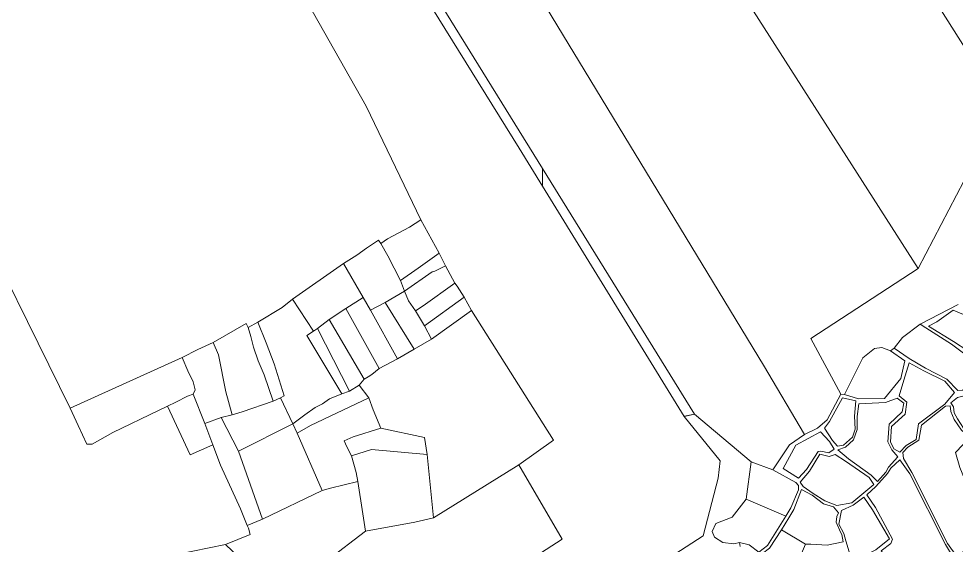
# Model space of a CAD drawing. Header units: metres. Extents: x 542555 to 550520, y 1840485 to 1846995.
# Drawn here: x 547859.2 to 548111.2, y 1841936.8 to 1842078.3 of the extents above; entities that cross this region are included whole.
import ezdxf

# ---------------------------------------------------------------- set-up
doc = ezdxf.new("R2010")
doc.units = ezdxf.units.M
doc.header["$MEASUREMENT"] = 0
doc.layers.add('Level 30', color=7, linetype='Continuous', lineweight=0)

msp = doc.modelspace()

# ---------------------------------------------------------------- linework, layer by layer
at = {"layer": 'Level 30', "color": 7, "linetype": 'Continuous', "lineweight": 0, "flags": 128}
for points in [[(548080.97, 1842197.17), (548095.0839, 1842178.18), (548165.17, 1842083.88), (548123.62, 1842054.52), (548058.5496, 1842157.5045), (548052.79, 1842166.62), (548041.55, 1842183.88), (548050.95, 1842188.68), (548055.01, 1842189.95), (548070.17, 1842193.4), (548080.97, 1842197.17)], [(548041.55, 1842183.88), (548052.79, 1842166.62), (548058.5496, 1842157.5045), (548123.62, 1842054.52), (548100.99, 1842011.15), (548018.1689, 1842140.6082), (548002.98, 1842164.35), (548018.12, 1842170.65), (548041.55, 1842183.88)], [(548002.98, 1842164.35), (548018.1689, 1842140.6082), (548100.99, 1842011.15), (548072.13, 1841992.3), (548080.24, 1841977.38), (548076.48, 1841970.47), (548073.95, 1841968.22), (548070.4, 1841966.51), (548059.44, 1841985.17), (547973.9505, 1842125.9886), (547957.54, 1842153.02), (547973.64, 1842156.34), (547989.73, 1842160.25), (548000, 1842163.43), (548002.98, 1842164.35)], [(548066.44, 1841963.75), (548061.9, 1841957.06), (548056.05, 1841959.19), (548040.85, 1841971.99), (548000, 1842038), (547949.5828, 1842119.5691), (547937.14, 1842139.7), (547934.68, 1842144.5), (547940.64, 1842147.74), (547957.54, 1842153.02), (547973.9505, 1842125.9886), (548059.44, 1841985.17), (548070.4, 1841966.51), (548066.44, 1841963.75)], [(548040.85, 1841971.99), (548038.09, 1841971.41), (548000, 1842033.26), (548000, 1842038), (548040.85, 1841971.99)], [(547967.28, 1842024.23), (547972.26, 1842015.3), (547966.57, 1842011.22), (547961.86, 1842007.94), (547958.47, 1842014.58), (547956.58, 1842017.85), (547958.37, 1842019.14), (547964.25, 1842022.29), (547967.28, 1842024.23)], [(547962.92, 1842005.05), (547957.76, 1842002), (547953.81, 1841999.91), (547951.77, 1842003.33), (547946.5, 1842012.5), (547950.11, 1842014.77), (547952.74, 1842016.59), (547955.88, 1842018.79), (547956.58, 1842017.85), (547958.47, 1842014.58), (547961.86, 1842007.94), (547962.92, 1842005.05)], [(547972.26, 1842015.3), (547973.96, 1842011.86), (547971.07, 1842010.43), (547970.36, 1842010.28), (547962.92, 1842005.05), (547961.86, 1842007.94), (547966.57, 1842011.22), (547972.26, 1842015.3)], [(547951.77, 1842003.33), (547947.13, 1842000.37), (547942.66, 1841997.47), (547939.51, 1841995.06), (547938.45, 1841994.35), (547932.85, 1842002.88), (547946.5, 1842012.5), (547951.77, 1842003.33)], [(547973.96, 1842011.86), (547976.48, 1842007.24), (547967.96, 1842001.13), (547965.85, 1841999.74), (547963.99, 1842002.49), (547962.92, 1842005.05), (547970.36, 1842010.28), (547971.07, 1842010.43), (547973.96, 1842011.86)], [(547978.91, 1842003.46), (547968.32, 1841995.75), (547965.85, 1841999.74), (547967.96, 1842001.13), (547976.48, 1842007.24), (547977.11, 1842006.39), (547978.91, 1842003.46)], [(547936.15, 1841971.81), (547932.89, 1841969.41), (547929.6, 1841976.36), (547930.54, 1841976.94), (547927.86, 1841985.57), (547925.77, 1841991.18), (547923.46, 1841996.69), (547930.05, 1842000.68), (547932.85, 1842002.88), (547938.45, 1841994.35), (547936.64, 1841993.15), (547946.05, 1841977.46), (547942.74, 1841976.1), (547940.87, 1841974.8), (547938.9, 1841973.78), (547936.15, 1841971.81)], [(547953.81, 1841999.91), (547961.02, 1841986.9), (547956.11, 1841984.28), (547947.13, 1842000.37), (547951.77, 1842003.33), (547953.81, 1841999.91)], [(547968.32, 1841995.75), (547970.17, 1841992.15), (547965.47, 1841989.49), (547957.76, 1842002), (547962.92, 1842005.05), (547963.99, 1842002.49), (547965.85, 1841999.74), (547968.32, 1841995.75)], [(547978.91, 1842003.46), (547980.95, 1841999.9), (547970.17, 1841992.15), (547968.32, 1841995.75), (547978.91, 1842003.46)], [(547947.13, 1842000.37), (547956.11, 1841984.28), (547954.1, 1841982.66), (547953.16, 1841981.99), (547952.07, 1841981.41), (547942.66, 1841997.47), (547947.13, 1842000.37)], [(547965.47, 1841989.49), (547961.02, 1841986.9), (547953.81, 1841999.91), (547957.76, 1842002), (547965.47, 1841989.49)], [(547980.95, 1841999.9), (548002.94, 1841965.05), (547993.65, 1841958.37), (547970.75, 1841944.15), (547969.05, 1841961.12), (547968.25, 1841965.68), (547956.55, 1841968.26), (547954.45, 1841973.2), (547953.31, 1841976.35), (547950.7, 1841979.8), (547952.07, 1841981.41), (547953.16, 1841981.99), (547954.1, 1841982.66), (547956.11, 1841984.28), (547961.02, 1841986.9), (547965.47, 1841989.49), (547970.17, 1841992.15), (547980.95, 1841999.9)], [(548128.01, 1841984.95), (548124.59, 1841982.68), (548118.22, 1841986.51), (548110.47, 1841991.52), (548103.8, 1841995.66), (548106.04, 1841996.86), (548110.37, 1841999.97), (548118.7, 1841996.42), (548127.18, 1841989.14), (548128.32, 1841987.36), (548128.01, 1841984.95)], [(547919.3, 1841972.63), (547916.62, 1841971.78), (547914.89, 1841978.01), (547912.93, 1841987.93), (547911.46, 1841991.25), (547920.31, 1841996.37), (547920.88, 1841995.3), (547921.61, 1841992.9), (547922.31, 1841990.05), (547923.62, 1841986.3), (547925.18, 1841982.61), (547927.58, 1841975.48), (547919.3, 1841972.63)], [(547930.54, 1841976.94), (547929.6, 1841976.36), (547927.58, 1841975.48), (547925.18, 1841982.61), (547923.62, 1841986.3), (547922.31, 1841990.05), (547921.61, 1841992.9), (547920.88, 1841995.3), (547923.46, 1841996.69), (547925.77, 1841991.18), (547927.86, 1841985.57), (547930.54, 1841976.94)], [(547952.07, 1841981.41), (547950.7, 1841979.8), (547948.17, 1841978.19), (547939.51, 1841995.06), (547942.66, 1841997.47), (547952.07, 1841981.41)], [(548117, 1841985.54), (548115.21, 1841983.37), (548114.75, 1841982.48), (548112.99, 1841978.46), (548111.67, 1841978.38), (548108.65, 1841981.42), (548102.96, 1841984.38), (548098.57, 1841986.97), (548094.54, 1841989.78), (548096.74, 1841992.62), (548101.5, 1841996.18), (548103, 1841995.18), (548109.9, 1841990.8), (548117, 1841985.54)], [(547948.17, 1841978.19), (547946.05, 1841977.46), (547936.64, 1841993.15), (547938.45, 1841994.35), (547939.51, 1841995.06), (547948.17, 1841978.19)], [(547916.62, 1841971.78), (547913.64, 1841971.08), (547909.26, 1841969.46), (547906.13, 1841977.33), (547906.62, 1841978.53), (547906.1, 1841980.73), (547904.69, 1841983.68), (547903.19, 1841987.27), (547907.32, 1841989.42), (547911.46, 1841991.25), (547912.93, 1841987.93), (547914.89, 1841978.01), (547916.62, 1841971.78)], [(548093.56, 1841989.05), (548097.38, 1841986.37), (548096.3, 1841981.55), (548091.96, 1841976.18), (548084.95, 1841976.12), (548081.18, 1841977.31), (548086.12, 1841987.16), (548089.21, 1841989.62), (548091.26, 1841989.92), (548093.56, 1841989.05)], [(547906.62, 1841978.53), (547906.13, 1841977.33), (547904.55, 1841976.87), (547901.43, 1841975.19), (547899.25, 1841974.16), (547896.82, 1841973.02), (547884.54, 1841967.09), (547878.98, 1841963.94), (547877.57, 1841963.9), (547875.17, 1841968.91), (547873.07, 1841973.57), (547903.19, 1841987.27), (547904.69, 1841983.68), (547906.1, 1841980.73), (547906.62, 1841978.53)], [(548101.1, 1841969.41), (548100.44, 1841965.23), (548097.75, 1841963.6), (548096.02, 1841961.81), (548094.45, 1841962.69), (548093.55, 1841964.56), (548093.79, 1841968.7), (548097.46, 1841971.96), (548097.92, 1841975.2), (548095.89, 1841976.89), (548097.14, 1841981.18), (548098.57, 1841985.79), (548102.51, 1841983.68), (548108.16, 1841980.9), (548110.73, 1841977.81), (548108.15, 1841974.68), (548101.1, 1841969.41)], [(547950.7, 1841979.8), (547953.31, 1841976.35), (547937.64, 1841968.99), (547934.02, 1841966.86), (547932.89, 1841969.41), (547936.15, 1841971.81), (547938.9, 1841973.78), (547940.87, 1841974.8), (547942.74, 1841976.1), (547946.05, 1841977.46), (547948.17, 1841978.19), (547950.7, 1841979.8)], [(547909.26, 1841969.46), (547911.36, 1841963.78), (547905.27, 1841961.1), (547899.25, 1841974.16), (547901.43, 1841975.19), (547904.55, 1841976.87), (547906.13, 1841977.33), (547909.26, 1841969.46)], [(547932.89, 1841969.41), (547918.31, 1841962.07), (547913.64, 1841971.08), (547916.62, 1841971.78), (547919.3, 1841972.63), (547927.58, 1841975.48), (547929.6, 1841976.36), (547932.89, 1841969.41)], [(547947.37, 1841963.26), (547948.69, 1841960.82), (547949.88, 1841956.35), (547950.41, 1841953.9), (547943, 1841952.1), (547940.76, 1841951.48), (547934.02, 1841966.86), (547937.64, 1841968.99), (547953.31, 1841976.35), (547954.45, 1841973.2), (547956.55, 1841968.26), (547949.13, 1841965.87), (547946.68, 1841964.82), (547947.37, 1841963.26)], [(548084.27, 1841975.56), (548083.91, 1841971.42), (548084.09, 1841967.99), (548083.36, 1841965.8), (548080.9, 1841963.7), (548079.28, 1841963.43), (548078, 1841964.92), (548075.84, 1841968.2), (548077.11, 1841970.06), (548080.64, 1841976.4), (548084.27, 1841975.56)], [(548096.7, 1841972.59), (548093.23, 1841969.28), (548092.84, 1841964.53), (548093.87, 1841962.41), (548095.48, 1841960.51), (548093.03, 1841957.79), (548092.29, 1841956.42), (548090.02, 1841953.87), (548088.33, 1841955.63), (548082.26, 1841960), (548079.35, 1841962.38), (548081.41, 1841963.16), (548083.64, 1841965.11), (548084.63, 1841967.86), (548084.58, 1841971.36), (548085.02, 1841974.81), (548092.19, 1841975.12), (548095.37, 1841976.27), (548097.11, 1841974.98), (548096.7, 1841972.59)], [(548117.96, 1841976.17), (548120.7, 1841975.44), (548120.36, 1841971.2), (548118.49, 1841968.84), (548117.59, 1841967.58), (548115.87, 1841966.04), (548113.19, 1841968.24), (548111.59, 1841970.77), (548110.64, 1841972.37), (548110.45, 1841973.95), (548109.77, 1841975.05), (548111.59, 1841976.47), (548113.35, 1841976.97), (548117.96, 1841976.17)], [(548115.36, 1841936.67), (548111.39, 1841933.73), (548108.87, 1841937.27), (548099.32, 1841956.28), (548097, 1841960.05), (548096.9, 1841961.66), (548098.19, 1841963.12), (548101.15, 1841965.03), (548101.9, 1841969.04), (548108.31, 1841974.13), (548109.56, 1841974.22), (548109.75, 1841972.68), (548110.7, 1841970.59), (548112.65, 1841967.7), (548114.85, 1841965.7), (548111.04, 1841961.65), (548112.17, 1841957.7), (548114.67, 1841951.6), (548116.21, 1841948.98), (548117.45, 1841945.95), (548120.2, 1841940.5), (548115.36, 1841936.67)], [(547924.73, 1841943.79), (547920.6, 1841942.08), (547918.86, 1841946.59), (547913.45, 1841958.27), (547911.36, 1841963.78), (547909.26, 1841969.46), (547913.64, 1841971.08), (547918.31, 1841962.07), (547924.73, 1841943.79)], [(547940.76, 1841951.48), (547924.73, 1841943.79), (547918.31, 1841962.07), (547932.89, 1841969.41), (547934.02, 1841966.86), (547940.76, 1841951.48)], [(547954.07, 1841962.54), (547948.69, 1841960.82), (547947.37, 1841963.26), (547946.68, 1841964.82), (547949.13, 1841965.87), (547956.55, 1841968.26), (547968.25, 1841965.68), (547969.05, 1841961.12), (547954.07, 1841962.54)], [(548078.36, 1841962.63), (548076.93, 1841961.58), (548074.85, 1841962.03), (548074.07, 1841961.99), (548071, 1841957.16), (548068.85, 1841954.76), (548064.7, 1841957.4), (548068.08, 1841963.65), (548074.73, 1841967.28), (548077.16, 1841964.66), (548078.36, 1841962.63)], [(547969.05, 1841961.12), (547970.75, 1841944.15), (547965.7, 1841942.96), (547952.42, 1841940.52), (547951.68, 1841945.2), (547950.41, 1841953.9), (547949.88, 1841956.35), (547948.69, 1841960.82), (547954.07, 1841962.54), (547969.05, 1841961.12)], [(548087.78, 1841954.97), (548089.08, 1841953.1), (548083.18, 1841948.12), (548079.09, 1841947.46), (548075.9, 1841948.67), (548072.78, 1841950.64), (548070.1, 1841952.57), (548069.28, 1841953.68), (548071.74, 1841956.71), (548074.58, 1841961.26), (548077.04, 1841960.66), (548078.64, 1841961.14), (548081.47, 1841959.36), (548087.78, 1841954.97)], [(548061.9, 1841957.06), (548068.08, 1841953.66), (548068.83, 1841952.82), (548068.78, 1841951.68), (548066.8, 1841946.82), (548065.43, 1841944.55), (548054.76, 1841949.16), (548056.05, 1841959.19), (548061.9, 1841957.06)], [(548107.11, 1841928.63), (548104.1, 1841923.69), (548101.44, 1841925.34), (548101.66, 1841926.17), (548099.38, 1841927.08), (548094.18, 1841931.34), (548091.06, 1841935.26), (548093.6, 1841937.26), (548094.04, 1841938.42), (548089.48, 1841946.89), (548087.23, 1841950.34), (548089.6, 1841952.54), (548092.75, 1841956.03), (548093.66, 1841957.46), (548096.09, 1841959.75), (548098.76, 1841955.93), (548108.29, 1841936.92), (548110.51, 1841933.35), (548107.11, 1841928.63)], [(547952.42, 1841940.52), (547931.84, 1841924.8), (547928.52, 1841923.99), (547914.82, 1841936.92), (547921.43, 1841939.64), (547921, 1841941.33), (547920.6, 1841942.08), (547924.73, 1841943.79), (547940.76, 1841951.48), (547943, 1841952.1), (547950.41, 1841953.9), (547951.68, 1841945.2), (547952.42, 1841940.52)], [(548079.13, 1841944.48), (548078.9, 1841942.93), (548080.12, 1841940.29), (548080.46, 1841939.63), (548080.78, 1841937.69), (548076.54, 1841936.79), (548072.14, 1841937.04), (548070.73, 1841937.03), (548064.24, 1841940.94), (548066.24, 1841944.15), (548067.57, 1841946.34), (548069.6, 1841951.77), (548072.52, 1841950.22), (548075.54, 1841947.9), (548078.2, 1841947.12), (548079.61, 1841945.44), (548079.13, 1841944.48)], [(548054.76, 1841949.16), (548065.43, 1841944.55), (548060.45, 1841936.66), (548058.14, 1841934.93), (548055.6, 1841936.88), (548052.98, 1841937.46), (548051.44, 1841937.13), (548048.47, 1841937.46), (548046.21, 1841938.91), (548045.65, 1841940.42), (548046.56, 1841942.6), (548050.97, 1841944.33), (548054.76, 1841949.16)], [(548093.25, 1841938.47), (548089.56, 1841935.5), (548087.79, 1841934.63), (548084.12, 1841932.28), (548082.95, 1841933.24), (548081.53, 1841937.94), (548080.97, 1841939.91), (548079.63, 1841942.45), (548080.34, 1841946.11), (548083.48, 1841947.51), (548086.4, 1841949.68), (548088.67, 1841946.31), (548093.25, 1841938.47)], [(548064.24, 1841940.94), (548070.73, 1841937.03), (548068.88, 1841932.87), (548064.89, 1841929.61), (548062.78, 1841931.29), (548060.74, 1841933.15), (548059.15, 1841934.5), (548060.99, 1841935.99), (548064.24, 1841940.94)]]:
    msp.add_lwpolyline(points, close=True, dxfattribs=at)
for points in [[(547911.34, 1842127.82), (547952.61, 1842054.81), (547967.28, 1842024.23), (547964.25, 1842022.29), (547958.37, 1842019.14), (547956.58, 1842017.85), (547955.88, 1842018.79), (547952.74, 1842016.59), (547950.11, 1842014.77), (547946.5, 1842012.5), (547932.85, 1842002.88), (547930.05, 1842000.68), (547923.46, 1841996.69), (547920.88, 1841995.3), (547920.31, 1841996.37), (547911.46, 1841991.25), (547907.32, 1841989.42), (547903.19, 1841987.27), (547873.07, 1841973.57), (547844.39, 1842031.65), (547831.01, 1842065.21), (547821.78, 1842088.57)], [(547998.19, 1841933.8), (548005.26, 1841938.37), (547993.65, 1841958.37), (548002.94, 1841965.05), (547980.95, 1841999.9), (547978.91, 1842003.46), (547977.11, 1842006.39), (547976.48, 1842007.24), (547973.96, 1842011.86), (547972.26, 1842015.3), (547967.28, 1842024.23), (547952.61, 1842054.81), (547911.34, 1842127.82)], [(547946.873, 1842119.0095), (547993.69, 1842043.51), (548000, 1842033.26), (548038.09, 1841971.41), (548038.09, 1841971.41), (548047.77, 1841959.42), (548047.2, 1841954.81), (548043.2, 1841939.27), (548020.63, 1841924.68)], [(548111.71, 1842001.51), (548101.5, 1841996.18), (548096.74, 1841992.62), (548094.54, 1841989.78), (548093.56, 1841989.05), (548091.26, 1841989.92), (548089.21, 1841989.62), (548086.12, 1841987.16), (548081.18, 1841977.31), (548080.24, 1841977.38), (548072.13, 1841992.3), (548100.99, 1842011.15), (548123.62, 1842054.52)], [(547844.39, 1842031.65), (547873.07, 1841973.57), (547875.17, 1841968.91), (547877.57, 1841963.9), (547878.98, 1841963.94), (547884.54, 1841967.09), (547896.82, 1841973.02), (547899.25, 1841974.16), (547905.27, 1841961.1), (547911.36, 1841963.78), (547913.45, 1841958.27), (547918.86, 1841946.59), (547920.6, 1841942.08), (547920.6, 1841942.08), (547921, 1841941.33), (547921.43, 1841939.64), (547914.82, 1841936.92), (547857.75, 1841925.32)], [(548020.63, 1841924.68), (548043.2, 1841939.27), (548047.2, 1841954.81), (548047.77, 1841959.42), (548038.09, 1841971.41), (548038.19, 1841971.43), (548040.85, 1841971.99), (548056.05, 1841959.19), (548056.05, 1841959.19), (548054.76, 1841949.16), (548050.97, 1841944.33), (548046.56, 1841942.6), (548045.65, 1841940.42), (548046.21, 1841938.91), (548048.47, 1841937.46), (548051.44, 1841937.13), (548052.98, 1841937.46), (548053.12, 1841936.43)], [(547931.84, 1841924.8), (547952.42, 1841940.52), (547965.7, 1841942.96), (547970.75, 1841944.15), (547993.65, 1841958.37), (548005.26, 1841938.37), (547998.19, 1841933.8)], [(547857.75, 1841925.32), (547914.82, 1841936.92), (547928.52, 1841923.99)]]:
    msp.add_lwpolyline(points, dxfattribs=at)

doc.saveas('drawing.dxf')
